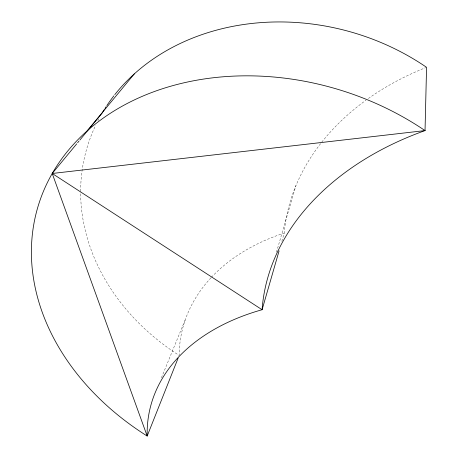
<?xml version="1.0" encoding="UTF-8"?>
<svg xmlns="http://www.w3.org/2000/svg" width="459" height="459" viewBox="0 0 459 459"><rect width="100%" height="100%" fill="white"/><g stroke="black" fill="none" stroke-linecap="round" stroke-linejoin="round"><path stroke-width="0.34" stroke-dasharray="2.29 1.72" d="M281.849 241.302L284.219 233.092A253.116 194.754 -3 0 1 365.972 100.217M276.427 252.232L295.957 185.562M161.436 377.757L185.723 318.535M210.933 277.844A207.818 150.277 10.7 0 0 179.182 355.427A221.221 184.466 15.2 0 1 80.635 192.069M211.404 277.339A207.818 150.277 10.7 0 1 284.219 233.092M368.342 98.519A253.116 194.754 -3 0 1 425.877 67.588M80.635 191.363A221.221 184.466 15.2 0 1 95.633 125.324M97.887 120.792A221.221 184.466 15.2 0 1 98.897 118.864"/><path stroke-width="0.69" d="M279.083 250.884L262.089 309.727A236.764 157.603 12.7 0 0 147.184 436.05L52.211 173.485L76.693 143.879M178.126 358.089L147.184 436.05A254.659 199.137 17.2 0 1 73.474 144.378A254.659 199.137 17.2 0 1 425.034 130.585L426.56 67.318A221.221 184.466 15.2 0 0 114.796 94.652M87.118 130.918L134.292 73.916M77.605 142.778L78.965 141.137M79.872 140.041L102.087 113.172A221.221 184.466 15.2 0 1 104.227 109.644M104.962 108.467A221.221 184.466 15.2 0 1 106.092 106.712M106.867 105.547A221.221 184.466 15.2 0 1 113.912 95.782M425.034 130.585L52.211 173.485L262.089 309.727A295.952 213.412 0.5 0 1 425.034 130.585"/></g></svg>
